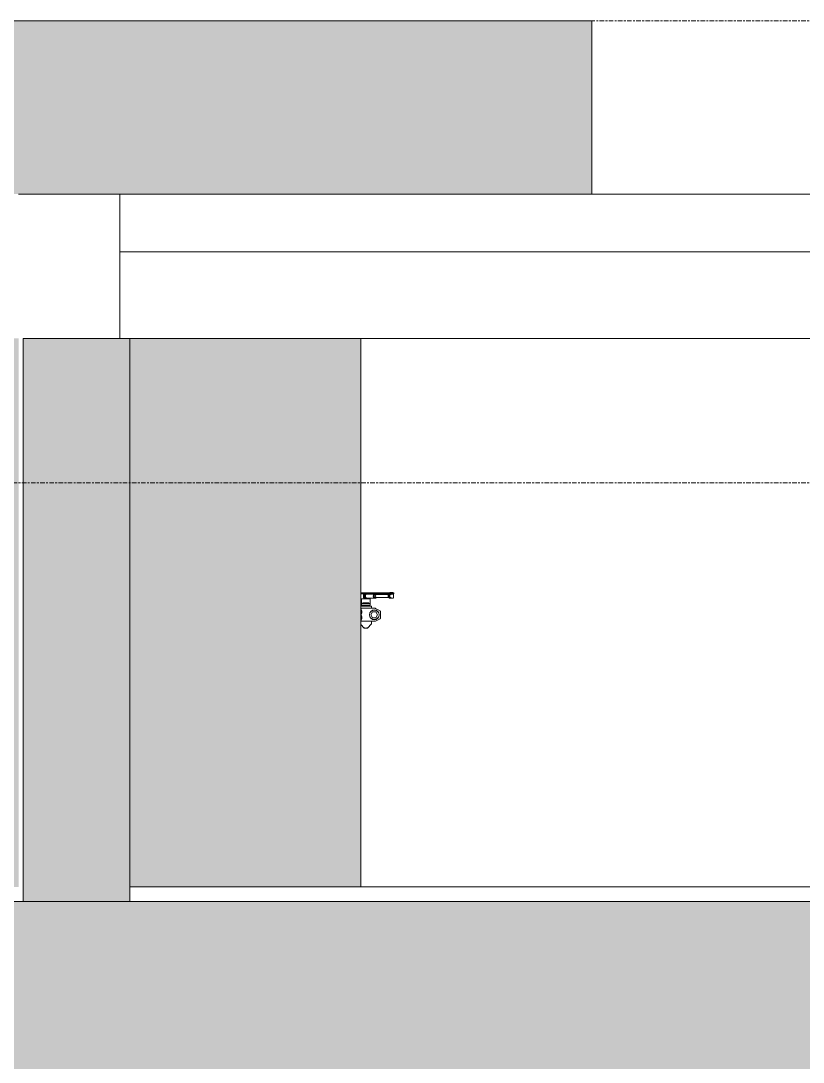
# Model space of a CAD drawing. Header units: millimetres. Extents: x -134153 to 99383, y -5233 to 35400.
# Drawn here: x 541 to 3250, y 30193 to 33800 of the extents above; entities that cross this region are included whole.
import ezdxf

# ---------------------------------------------------------------- set-up
doc = ezdxf.new("R2010")
doc.units = ezdxf.units.MM
doc.linetypes.add('Centre', pattern=[31.75, 6.35, -4.7625, 15.875, -4.7625])
for name, color, linetype, lineweight in [('0-2', 250, 'Continuous', 5), ('A-DOOR', 31, 'Continuous', 9), ('A-FLOR-1', 7, 'Continuous', 9), ('A-FLOR-LEVL-2', 51, 'Centre', 9), ('A-WALL', 113, 'Continuous', 9), ('A-WALL-PATT-2', 111, 'Continuous', 5), ('I-WALL', 2, 'Continuous', 9), ('S-BEAM-1', 7, 'Continuous', 9), ('S-COLS-1', 7, 'Continuous', 9)]:
    doc.layers.add(name, color=color, linetype=linetype, lineweight=lineweight)

# ---------------------------------------------------------------- blocks, each defined once
blk = doc.blocks.new('NCV_TKTC_KET CAU_rvt-2-TKCS_MẶT ĐỨNG HƯỚNG NAM')
at = {"layer": 'A-FLOR-1'}
for p, q in [((39377.6, 33200), (44452.6, 33200)), ((44452.6, 33000), (39377.6, 33000))]:
    blk.add_line(p, q, dxfattribs=at)
at = {"layer": 'S-BEAM-1'}
for p, q in [((39377.6, 33200), (44452.6, 33200)), ((39412.6, 32700), (44442.6, 32700))]:
    blk.add_line(p, q, dxfattribs=at)
at = {"layer": 'S-COLS-1'}
for p, q in [((39377.6, 33200), (39027.6, 33200)), ((39377.6, 32700), (39377.6, 33200))]:
    blk.add_line(p, q, dxfattribs=at)
blk = doc.blocks.new('FD_01 - FD_01-1200x2200mm-V287-TKCS_MẶT ĐỨNG HƯỚNG NAM')
at = {"layer": 'A-DOOR'}
for p, q in [((40212.6, 31818.5), (40237.9, 31818.5)), ((40212.6, 31815.5), (40237.9, 31815.5)), ((40223.1, 31814.5), (40221.1, 31814.5)), ((40221.1, 31814.5), (40223.1, 31814.5)), ((40289.1, 31814.5), (40223.1, 31814.5)), ((40237.9, 31818.5), (40239.1, 31818.5)), ((40237.9, 31815.5), (40239.1, 31815.5)), ((40238.6, 31818.5), (40238, 31818.5)), ((40238, 31818.5), (40238.6, 31818.5)), ((40238, 31815.5), (40238.6, 31815.5)), ((40238.6, 31815.5), (40238, 31815.5)), ((40239.1, 31818.5), (40264.7, 31818.5)), ((40239.1, 31815.5), (40264.7, 31815.5)), ((40264.7, 31818.5), (40265.7, 31818.5)), ((40264.7, 31815.5), (40265.7, 31815.5)), ((40265.7, 31818.5), (40316.3, 31818.5)), ((40265.7, 31815.5), (40316.3, 31815.5)), ((40289.1, 31814.5), (40291.1, 31814.5)), ((40291.1, 31814.5), (40289.1, 31814.5)), ((40310.9, 31814.5), (40312.5, 31814.5)), ((40311.9, 31814.5), (40311.9, 31800.5)), ((40312.5, 31814.5), (40311.9, 31814.5)), ((40311.9, 31814.5), (40320.1, 31814.5)), ((40312.4, 31820.3), (40312.4, 31818.5)), ((40312.4, 31820.3), (40324.4, 31820.3)), ((40324.4, 31820.3), (40312.4, 31820.3)), ((40312.5, 31800.5), (40312.5, 31814.5)), ((40313.4, 31815.5), (40313.4, 31814.5)), ((40318.4, 31818.5), (40315.9, 31818.5)), ((40315.9, 31818.5), (40318.4, 31818.5)), ((40315.9, 31815.5), (40318.4, 31815.5)), ((40318.4, 31815.5), (40315.9, 31815.5)), ((40315.9, 31815.5), (40318.4, 31815.5)), ((40318.4, 31815.5), (40315.9, 31815.5)), ((40316.3, 31818.5), (40317.9, 31818.5)), ((40317.9, 31818.5), (40316.3, 31818.5)), ((40317.9, 31815.5), (40316.3, 31815.5)), ((40316.3, 31815.5), (40317.9, 31815.5)), ((40316.8, 31818.5), (40318.4, 31818.5)), ((40318.4, 31818.5), (40316.8, 31818.5)), ((40317.9, 31818.5), (40325.6, 31818.5)), ((40317.9, 31815.5), (40325.6, 31815.5)), ((40320.1, 31814.5), (40324.3, 31814.5)), ((40323.4, 31814.5), (40323.4, 31815.5)), ((40324.4, 31818.5), (40324.4, 31820.3)), ((40324.9, 31800.5), (40324.9, 31814.5)), ((40325.6, 31818.5), (40325.6, 31818.5)), ((40325.6, 31815.5), (40325.6, 31815.5)), ((40326, 31815.5), (40326, 31818.5)), ((40244.1, 31798), (40214.1, 31798)), ((40214.1, 31784.6), (40214.1, 31792.9)), ((40214.1, 31776), (40214.1, 31782)), ((40214.1, 31782), (40229.1, 31782)), ((40224, 31798), (40218.2, 31798)), ((40219.5, 31784), (40222.2, 31784)), ((40219.5, 31784), (40219.5, 31782)), ((40221, 31814), (40221, 31801)), ((40221.8, 31814), (40225.2, 31814)), ((40225.2, 31801), (40221.8, 31801)), ((40222.2, 31784), (40232.3, 31784)), ((40222.2, 31784), (40222.2, 31782)), ((40223.5, 31814), (40223.5, 31798)), ((40230.5, 31798), (40223.5, 31798)), ((40223.5, 31798), (40223.7, 31798)), ((40224.7, 31814), (40224.7, 31797.7)), ((40225.1, 31798), (40224.7, 31798)), ((40224.7, 31798), (40230.2, 31798)), ((40225.9, 31814), (40225.1, 31814)), ((40225.2, 31814), (40227.1, 31814)), ((40225.2, 31814), (40225.2, 31801)), ((40227.1, 31801), (40225.2, 31801)), ((40226.9, 31814), (40225.6, 31814)), ((40225.6, 31801), (40226.9, 31801)), ((40225.7, 31814), (40226.9, 31814)), ((40226.9, 31814), (40226.9, 31801)), ((40226.9, 31814), (40230.9, 31814)), ((40226.9, 31814), (40226.9, 31801)), ((40230.9, 31801), (40226.9, 31801)), ((40227.1, 31814), (40229.1, 31814)), ((40229.1, 31801), (40227.1, 31801)), ((40229.1, 31782), (40244.1, 31782)), ((40230.2, 31798), (40233.4, 31798)), ((40234.5, 31798), (40230.5, 31798)), ((40232.3, 31784), (40239.6, 31784)), ((40232.3, 31784), (40232.3, 31782)), ((40232.9, 31798), (40233.8, 31798)), ((40233.4, 31798), (40232.9, 31798)), ((40233.3, 31797.3), (40233.3, 31800.7)), ((40234.1, 31800.5), (40262.2, 31800.5)), ((40239.9, 31798), (40234.1, 31798)), ((40234.4, 31798), (40234.5, 31798)), ((40234.5, 31798), (40234.5, 31800.7)), ((40239.6, 31784), (40239.6, 31782)), ((40244.1, 31792.9), (40244.1, 31784.6)), ((40244.1, 31782), (40244.1, 31776)), ((40266.9, 31813.5), (40262.2, 31813.5)), ((40262.2, 31801.5), (40266.9, 31801.5)), ((40316.9, 31812.5), (40266.9, 31812.5)), ((40266.9, 31802.5), (40316.9, 31802.5)), ((40309.2, 31811.5), (40311.1, 31811.5)), ((40309.2, 31803.5), (40309.2, 31811.5)), ((40311.1, 31803.5), (40309.2, 31803.5)), ((40312.5, 31800.5), (40310.9, 31800.5)), ((40311.1, 31811.5), (40311.4, 31811.5)), ((40311.4, 31803.5), (40311.1, 31803.5)), ((40320.1, 31800.5), (40312.5, 31800.5)), ((40313.1, 31811.5), (40313.1, 31809.5)), ((40313.1, 31807.2), (40313.1, 31804.8)), ((40324.1, 31800.5), (40320.1, 31800.5)), ((40212.6, 31772), (40234.6, 31772)), ((40215.7, 31765), (40212.6, 31765)), ((40213.9, 31723), (40213.9, 31762)), ((40229.1, 31776), (40214.1, 31776)), ((40214.2, 31765), (40215.2, 31765)), ((40215.2, 31765), (40218.2, 31765)), ((40218.2, 31765), (40262.4, 31765)), ((40219.5, 31776), (40219.5, 31774)), ((40220.9, 31774), (40219.5, 31774)), ((40220.6, 31774), (40220.6, 31772)), ((40220.9, 31774), (40220.6, 31774)), ((40220.6, 31774), (40223.2, 31774)), ((40227.2, 31774), (40220.9, 31774)), ((40222.2, 31774), (40220.9, 31774)), ((40222.2, 31776), (40222.2, 31774)), ((40227.2, 31774), (40222.2, 31774)), ((40223.2, 31774), (40227.2, 31774)), ((40227.2, 31774), (40231.9, 31774)), ((40231.9, 31774), (40227.2, 31774)), ((40232.3, 31774), (40227.2, 31774)), ((40244.1, 31776), (40229.1, 31776)), ((40231.9, 31774), (40235.9, 31774)), ((40235.9, 31774), (40231.9, 31774)), ((40232.3, 31776), (40232.3, 31774)), ((40235.9, 31774), (40232.3, 31774)), ((40234.6, 31772), (40249.1, 31772)), ((40239.6, 31774), (40235.9, 31774)), ((40237.4, 31774), (40238.3, 31774)), ((40238.6, 31774), (40237.4, 31774)), ((40238.3, 31774), (40238.6, 31774)), ((40238.6, 31772), (40238.6, 31774)), ((40239.6, 31776), (40239.6, 31774)), ((40249.1, 31772), (40246.5, 31772)), ((40247.4, 31742.5), (40253.1, 31752.5)), ((40253.1, 31732.5), (40247.4, 31742.5)), ((40249.1, 31765), (40249.1, 31772)), ((40253.1, 31752.5), (40264.7, 31752.5)), ((40263.4, 31764.7), (40278.9, 31756.1)), ((40264.7, 31752.5), (40270.5, 31742.5)), ((40270.5, 31742.5), (40264.7, 31732.5)), ((40279.9, 31754.3), (40279.9, 31730.7)), ((40212.6, 31709), (40223.3, 31696.3)), ((40212.7, 31720), (40215.8, 31720)), ((40215.2, 31720), (40214.2, 31720)), ((40218.2, 31720), (40215.2, 31720)), ((40262.4, 31720), (40218.2, 31720)), ((40235.8, 31696.3), (40248.8, 31711.7)), ((40249.1, 31712.4), (40249.1, 31720)), ((40264.7, 31732.5), (40253.1, 31732.5)), ((40278.9, 31728.9), (40263.4, 31720.3)), ((40224, 31697), (40225.9, 31697)), ((40225.9, 31697), (40224, 31697)), ((40233.1, 31696), (40226.1, 31696)), ((40226.1, 31696), (40233.1, 31696)), ((40233.2, 31697), (40235.1, 31697)), ((40235.1, 31697), (40233.2, 31697))]:
    blk.add_line(p, q, dxfattribs=at)
at = {"layer": 'A-DOOR', "flags": 128}
for points in [[(40306.6, 31807.5), (40306.7, 31808.3), (40306.9, 31809), (40307.3, 31809.7), (40307.8, 31810.4), (40308.5, 31811), (40309.2, 31811.5)], [(40309.2, 31803.5), (40308.5, 31804), (40307.8, 31804.6), (40307.3, 31805.3), (40306.9, 31806), (40306.7, 31806.7), (40306.6, 31807.5)], [(40214.2, 31765), (40214.1, 31764.9), (40214.1, 31764.7), (40214, 31764.3), (40214, 31763.9), (40213.9, 31763.3), (40213.9, 31762.7), (40213.9, 31762)], [(40213.9, 31762), (40213.9, 31762.7), (40213.9, 31763.3), (40214, 31763.9), (40214, 31764.3), (40214.1, 31764.7), (40214.1, 31764.9)], [(40214.1, 31720.1), (40214.1, 31720.3), (40214, 31720.7), (40214, 31721.1), (40213.9, 31721.7), (40213.9, 31722.3), (40213.9, 31723)], [(40213.9, 31723), (40213.9, 31722.3), (40213.9, 31721.7), (40214, 31721.1), (40214, 31720.7), (40214.1, 31720.3), (40214.1, 31720.1), (40214.2, 31720)], [(40249.1, 31712.4), (40249.1, 31712.4), (40249.1, 31712.3), (40249.1, 31712.3), (40249, 31712.2), (40249, 31712.2), (40249, 31712.1), (40249, 31712.1), (40249, 31712.1), (40249, 31712), (40249, 31712), (40249, 31711.9), (40248.9, 31711.9), (40248.9, 31711.9), (40248.9, 31711.8), (40248.9, 31711.8), (40248.8, 31711.7), (40248.8, 31711.7), (40248.8, 31711.7)], [(40224, 31696), (40224, 31696), (40223.9, 31696), (40223.9, 31696), (40223.8, 31696), (40223.8, 31696), (40223.8, 31696), (40223.7, 31696), (40223.7, 31696), (40223.7, 31696.1), (40223.6, 31696.1), (40223.6, 31696.1), (40223.6, 31696.1), (40223.5, 31696.1), (40223.5, 31696.1), (40223.5, 31696.2), (40223.4, 31696.2), (40223.4, 31696.2), (40223.4, 31696.2), (40223.4, 31696.3), (40223.3, 31696.3), (40223.3, 31696.3), (40223.3, 31696.3)], [(40235.1, 31696), (40235.1, 31696), (40235.1, 31696), (40235.1, 31696), (40235.1, 31696), (40235, 31696), (40235, 31696), (40234.9, 31696), (40234.9, 31696), (40234.8, 31696), (40234.7, 31696), (40234.6, 31696), (40234.5, 31696), (40234.4, 31696), (40234.3, 31696), (40234.2, 31696), (40234, 31696), (40233.9, 31696), (40233.8, 31696), (40233.6, 31696), (40233.4, 31696), (40233.3, 31696), (40233.1, 31696), (40232.9, 31696), (40232.8, 31696), (40232.6, 31696), (40232.4, 31696), (40232.2, 31696), (40232, 31696), (40231.8, 31696), (40231.6, 31696), (40231.4, 31696), (40231.2, 31696), (40230.9, 31696), (40230.7, 31696), (40230.5, 31696), (40230.3, 31696), (40230.1, 31696), (40229.8, 31696), (40229.6, 31696), (40229.4, 31696), (40229.2, 31696), (40229, 31696), (40228.7, 31696), (40228.5, 31696), (40228.3, 31696), (40228.1, 31696), (40227.9, 31696), (40227.7, 31696), (40227.4, 31696), (40227.2, 31696), (40227, 31696), (40226.8, 31696), (40226.7, 31696), (40226.5, 31696), (40226.3, 31696), (40226.1, 31696), (40225.9, 31696), (40225.8, 31696), (40225.6, 31696), (40225.5, 31696), (40225.3, 31696), (40225.2, 31696), (40225, 31696), (40224.9, 31696), (40224.8, 31696), (40224.7, 31696), (40224.6, 31696), (40224.5, 31696), (40224.4, 31696), (40224.3, 31696), (40224.2, 31696), (40224.2, 31696), (40224.1, 31696), (40224.1, 31696), (40224, 31696), (40224, 31696), (40224, 31696), (40224, 31696)], [(40224, 31696), (40224, 31696), (40224, 31696), (40224, 31696), (40224.1, 31696), (40224.1, 31696), (40224.1, 31696), (40224.2, 31696), (40224.3, 31696), (40224.3, 31696), (40224.4, 31696), (40224.5, 31696), (40224.6, 31696), (40224.7, 31696), (40224.8, 31696), (40225, 31696), (40225.1, 31696), (40225.2, 31696), (40225.4, 31696), (40225.5, 31696), (40225.7, 31696), (40225.8, 31696), (40226, 31696), (40226.2, 31696), (40226.4, 31696), (40226.6, 31696), (40226.7, 31696), (40226.9, 31696), (40227.1, 31696), (40227.3, 31696), (40227.5, 31696), (40227.8, 31696), (40228, 31696), (40228.2, 31696), (40228.4, 31696), (40228.6, 31696), (40228.8, 31696), (40229.1, 31696), (40229.3, 31696), (40229.5, 31696), (40229.7, 31696), (40229.9, 31696), (40230.2, 31696), (40230.4, 31696), (40230.6, 31696), (40230.8, 31696), (40231, 31696), (40231.3, 31696), (40231.5, 31696), (40231.7, 31696), (40231.9, 31696), (40232.1, 31696), (40232.3, 31696), (40232.5, 31696), (40232.7, 31696), (40232.8, 31696), (40233, 31696), (40233.2, 31696), (40233.4, 31696), (40233.5, 31696), (40233.7, 31696), (40233.8, 31696), (40234, 31696), (40234.1, 31696), (40234.2, 31696), (40234.3, 31696), (40234.5, 31696), (40234.6, 31696), (40234.7, 31696), (40234.7, 31696), (40234.8, 31696), (40234.9, 31696), (40234.9, 31696), (40235, 31696), (40235, 31696), (40235.1, 31696), (40235.1, 31696), (40235.1, 31696), (40235.1, 31696)], [(40235.8, 31696.3), (40235.8, 31696.3), (40235.8, 31696.3), (40235.8, 31696.2), (40235.7, 31696.2), (40235.7, 31696.2), (40235.7, 31696.2), (40235.6, 31696.2), (40235.6, 31696.1), (40235.6, 31696.1), (40235.6, 31696.1), (40235.5, 31696.1), (40235.5, 31696.1), (40235.5, 31696.1), (40235.4, 31696), (40235.4, 31696), (40235.3, 31696), (40235.3, 31696), (40235.3, 31696), (40235.2, 31696), (40235.2, 31696), (40235.2, 31696), (40235.1, 31696)]]:
    blk.add_lwpolyline(points, dxfattribs=at)
at = {"layer": 'A-DOOR'}
for centre, radius, start, end in [((40258.9, 31742.5), 17, 0, 180), ((40258.9, 31742.5), 17, 180, 0), ((40258.9, 31742.5), 16.5, 0, 180), ((40258.9, 31742.5), 16.5, 180, 0), ((40258.9, 31742.5), 17, 105, 120), ((40262.4, 31763), 2, 60.8025, 90), ((40277.9, 31754.3), 2, 0, 60.8025), ((40258.9, 31742.5), 17, 240, 255), ((40262.4, 31722), 2, 270, 299.1975), ((40277.9, 31730.7), 2, 299.1975, 0)]:
    blk.add_arc(centre, radius, start, end, dxfattribs=at)
for centre, major_axis, ratio, start_param, end_param in [((40234.1, 31807.5), (0, 7), 0.965835, 6.029595, 6.790365), ((40262.2, 31807.5), (0, 7), 0.965835, 5.497787, 7.853982), ((40310.9, 31807.5), (0, 7), 0.259156, 0, 1.570796), ((40312.9, 31807.5), (0, 7), 0.259156, 0, 0.261799), ((40214.1, 31786), (0, 12), 0.000349, 5.323254, 6.283185), ((40214.1, 31788), (0, 6), 0.000349, 2.181662, 3.141593), ((40226.8, 31807.5), (0, 2.5), 0.259156, 4.712389, 7.853982), ((40226.8, 31807.5), (0, 2.5), 0.259156, 1.570796, 4.712389), ((40226.6, 31807.5), (0, 6.79), 0.259156, 5.224283, 5.992125), ((40226.6, 31807.5), (0, 6.79), 0.259156, 3.432653, 4.200495), ((40228.6, 31807.5), (0, 6.79), 0.259156, 5.736177, 5.992125), ((40228.6, 31807.5), (0, 6.79), 0.259156, 3.432653, 3.688601), ((40234.1, 31807.5), (0, 7), 0.965835, 2.634413, 3.395183), ((40244.1, 31786), (0, 12), 0.000349, 5.323254, 6.283185), ((40244.1, 31788), (0, 6), 0.000349, 2.181662, 3.141593), ((40262.2, 31807.5), (0, 7), 0.965835, 1.570796, 3.926991), ((40262.2, 31807.5), (0, 6), 0.965835, 5.759587, 7.853982), ((40262.2, 31807.5), (0, 6), 0.965835, 1.570796, 3.665191), ((40266.9, 31807.5), (0, 6), 0.965835, 5.759587, 7.853982), ((40266.9, 31807.5), (0, 6), 0.965835, 1.570796, 3.665191), ((40266.9, 31807.5), (0, 5), 0.965835, 6.021386, 7.853982), ((40266.9, 31807.5), (0, 5), 0.965835, 1.570796, 3.403392), ((40310.9, 31807.5), (0, 7), 0.259156, 1.570796, 3.141593), ((40310.4, 31807.5), (0, 2.5), 0.259156, 4.712389, 7.853982), ((40310.4, 31807.5), (0, 2.5), 0.259156, 1.570796, 4.712389), ((40316, 31807.5), (0, 5), 0.965835, 0.65038, 0.880484), ((40316, 31807.5), (0, 5), 0.965835, 2.261108, 2.491212), ((40312.9, 31807.5), (0, 7), 0.259156, 2.879793, 3.141593), ((40312.3, 31807.5), (0, 2.5), 0.259156, 3.403392, 4.45059), ((40312.3, 31807.5), (0, 2.5), 0.259156, 3.403392, 4.45059)]:
    blk.add_ellipse(centre, major_axis=major_axis, ratio=ratio, start_param=start_param, end_param=end_param, dxfattribs=at)
for points, knots in [([(40230.9, 31813.6), (40230.7, 31813.5), (40230.3, 31813.2), (40229.9, 31812.8), (40229.6, 31812.5), (40229.4, 31812.3), (40229.2, 31812), (40229.1, 31811.8), (40229, 31811.7), (40228.9, 31811.5), (40228.8, 31811.3), (40228.7, 31811.1), (40228.5, 31810.8), (40228.5, 31810.6), (40228.4, 31810.4), (40228.3, 31810.3), (40228.3, 31810), (40228.2, 31809.8), (40228.1, 31809.4), (40228, 31809), (40228, 31808.7), (40227.9, 31808.2), (40227.9, 31807.8), (40227.9, 31807.5)], [0, 0, 0, 0, 0.1, 0.2, 0.25, 0.3, 0.35, 0.375, 0.4, 0.425, 0.45, 0.5, 0.55, 0.575, 0.6, 0.625, 0.65, 0.7, 0.75, 0.8, 0.85, 0.9, 1, 1, 1, 1]), ([(40227.9, 31807.5), (40227.9, 31807.2), (40227.9, 31806.8), (40228, 31806.3), (40228, 31806), (40228.1, 31805.6), (40228.2, 31805.2), (40228.3, 31805), (40228.3, 31804.7), (40228.4, 31804.6), (40228.5, 31804.4), (40228.5, 31804.2), (40228.7, 31803.9), (40228.8, 31803.7), (40228.9, 31803.5), (40229, 31803.3), (40229.1, 31803.2), (40229.2, 31803), (40229.4, 31802.7), (40229.6, 31802.5), (40229.9, 31802.2), (40230.3, 31801.8), (40230.7, 31801.5), (40230.9, 31801.4)], [0, 0, 0, 0, 0.1, 0.15, 0.2, 0.25, 0.3, 0.35, 0.375, 0.4, 0.425, 0.45, 0.5, 0.55, 0.575, 0.6, 0.625, 0.65, 0.7, 0.75, 0.8, 0.9, 1, 1, 1, 1]), ([(40215.2, 31754.9), (40215.2, 31756), (40215.1, 31757.3), (40214.9, 31758.4), (40214.7, 31758.7), (40214.6, 31758.5), (40214.4, 31757.9), (40214.3, 31756.9), (40214.2, 31755.5), (40214.2, 31753.8), (40214.1, 31752.6), (40214.1, 31752)], [0, 0, 0, 0, 0.2, 0.3, 0.4, 0.5, 0.6, 0.7, 0.8, 0.9, 1, 1, 1, 1]), ([(40214.1, 31752), (40214.1, 31753.2), (40214.2, 31755), (40214.3, 31756.9), (40214.4, 31757.9), (40214.6, 31758.5), (40214.7, 31758.7), (40214.9, 31758.4), (40215, 31757.6), (40215.2, 31756.4), (40215.2, 31755.4), (40215.2, 31754.9)], [0, 0, 0, 0, 0.2, 0.3, 0.4, 0.5, 0.6, 0.7, 0.8, 0.9, 1, 1, 1, 1]), ([(40214.1, 31752), (40214.1, 31750.8), (40214.2, 31749), (40214.3, 31747.1), (40214.4, 31746.1), (40214.6, 31745.5), (40214.7, 31745.3), (40214.9, 31745.6), (40215, 31746.4), (40215.2, 31747.6), (40215.2, 31748.6), (40215.2, 31749.1)], [0, 0, 0, 0, 0.2, 0.3, 0.4, 0.5, 0.6, 0.7, 0.8, 0.9, 1, 1, 1, 1]), ([(40215.2, 31749.1), (40215.2, 31748), (40215.1, 31746.7), (40214.9, 31745.6), (40214.7, 31745.3), (40214.6, 31745.5), (40214.4, 31746.1), (40214.3, 31747.1), (40214.2, 31748.5), (40214.2, 31750.2), (40214.1, 31751.4), (40214.1, 31752)], [0, 0, 0, 0, 0.2, 0.3, 0.4, 0.5, 0.6, 0.7, 0.8, 0.9, 1, 1, 1, 1]), ([(40215.2, 31735.9), (40215.2, 31737), (40215.1, 31738.3), (40214.9, 31739.4), (40214.7, 31739.7), (40214.6, 31739.5), (40214.4, 31738.9), (40214.3, 31737.9), (40214.2, 31736.5), (40214.2, 31734.8), (40214.1, 31733.6), (40214.1, 31733)], [0, 0, 0, 0, 0.2, 0.3, 0.4, 0.5, 0.6, 0.7, 0.8, 0.9, 1, 1, 1, 1]), ([(40214.1, 31733), (40214.1, 31734.2), (40214.2, 31736), (40214.3, 31737.9), (40214.4, 31738.9), (40214.6, 31739.5), (40214.7, 31739.7), (40214.9, 31739.4), (40215, 31738.6), (40215.2, 31737.4), (40215.2, 31736.4), (40215.2, 31735.9)], [0, 0, 0, 0, 0.2, 0.3, 0.4, 0.5, 0.6, 0.7, 0.8, 0.9, 1, 1, 1, 1]), ([(40214.1, 31733), (40214.1, 31731.8), (40214.2, 31730), (40214.3, 31728.1), (40214.4, 31727.1), (40214.6, 31726.5), (40214.7, 31726.3), (40214.9, 31726.6), (40215, 31727.4), (40215.2, 31728.6), (40215.2, 31729.6), (40215.2, 31730.1)], [0, 0, 0, 0, 0.2, 0.3, 0.4, 0.5, 0.6, 0.7, 0.8, 0.9, 1, 1, 1, 1]), ([(40215.2, 31730.1), (40215.2, 31729), (40215.1, 31727.7), (40214.9, 31726.6), (40214.7, 31726.3), (40214.6, 31726.5), (40214.4, 31727.1), (40214.3, 31728.1), (40214.2, 31729.5), (40214.2, 31731.2), (40214.1, 31732.4), (40214.1, 31733)], [0, 0, 0, 0, 0.2, 0.3, 0.4, 0.5, 0.6, 0.7, 0.8, 0.9, 1, 1, 1, 1])]:
    blk.add_open_spline(points, degree=3, knots=knots, dxfattribs=at)
for points in [[(40215.3, 31753.5), (40215.3, 31754), (40215.3, 31754.4), (40215.2, 31754.9)], [(40215.2, 31754.9), (40215.3, 31754.4), (40215.3, 31753.5), (40215.4, 31752.5), (40215.4, 31752)], [(40215.4, 31752), (40215.4, 31751.5), (40215.3, 31750.5), (40215.3, 31749.6), (40215.2, 31749.1)], [(40215.2, 31749.1), (40215.3, 31749.6), (40215.3, 31750), (40215.3, 31750.5)], [(40215.3, 31734.5), (40215.3, 31735), (40215.3, 31735.4), (40215.2, 31735.9)], [(40215.2, 31735.9), (40215.3, 31735.4), (40215.3, 31734.5), (40215.4, 31733.5), (40215.4, 31733)], [(40215.4, 31733), (40215.4, 31732.5), (40215.3, 31731.5), (40215.3, 31730.6), (40215.2, 31730.1)], [(40215.2, 31730.1), (40215.3, 31730.6), (40215.3, 31731), (40215.3, 31731.5)]]:
    blk.add_open_spline(points, degree=3, dxfattribs=at)

msp = doc.modelspace()

# ---------------------------------------------------------------- hatches: boundary and pattern name
at = {"layer": 'A-WALL-PATT-2'}
for points in [[(-4841.1, 33000), (-4841.1, 33200), (2508.9, 33200), (2508.9, 33800), (-4851.1, 33800), (-4851.1, 33000)], [(2518.9, 33200), (2518.9, 33800), (2508.9, 33800), (2508.9, 33200)], [(908.9, 30750), (908.9, 32700), (549, 32700), (549, 30750), (845.1, 30750)], [(918.9, 30750), (918.9, 32700), (908.9, 32700), (908.9, 30750)], [(1708.9, 30800), (1718.9, 30800), (1718.9, 32700), (1708.9, 32700), (1708.9, 30806)], [(4018.2, 29350), (6308.9, 29350), (6308.9, 30750), (-4851.1, 30750), (-4851.1, 29350), (-2328.1, 29350)]]:
    msp.add_hatch(color=256, dxfattribs=at).paths.add_polyline_path(points)
h = msp.add_hatch(color=256, dxfattribs=at)
h.paths.add_polyline_path([(533.9, 30800), (533.9, 32700), (68.9, 32700), (68.9, 30800)])
h.paths.add_polyline_path([(918.9, 30800), (1708.9, 30800), (1708.9, 32700), (918.9, 32700), (918.9, 30806)])

# ---------------------------------------------------------------- linework, layer by layer
at = {"layer": 'A-FLOR-LEVL-2'}
for p, q in [((-12769.4, 33800), (95658.9, 33800)), ((-12769.4, 32200), (95658.9, 32200))]:
    msp.add_line(p, q, dxfattribs=at)
at = {"layer": 'A-WALL'}
for p, q in [((918.9, 32700), (549, 32700)), ((549, 32700), (549, 30750)), ((918.9, 32700), (918.9, 30750)), ((5948.9, 30800), (918.9, 30800))]:
    msp.add_line(p, q, dxfattribs=at)
at = {"layer": 'I-WALL'}
for p, q in [((2518.9, 33800), (-4851.1, 33800)), ((2518.9, 33800), (2518.9, 33200)), ((1718.9, 32700), (1718.9, 30800)), ((88768.9, 30750), (-4851.1, 30750))]:
    msp.add_line(p, q, dxfattribs=at)

# ---------------------------------------------------------------- block references
at = {"layer": '0-2'}
msp.add_blockref('NCV_TKTC_KET CAU_rvt-2-TKCS_MẶT ĐỨNG HƯỚNG NAM', (-38493.7, 0), dxfattribs=at)
at = {"layer": 'A-DOOR'}
msp.add_blockref('FD_01 - FD_01-1200x2200mm-V287-TKCS_MẶT ĐỨNG HƯỚNG NAM', (-38493.7, 0), dxfattribs=at)

doc.saveas('drawing.dxf')
